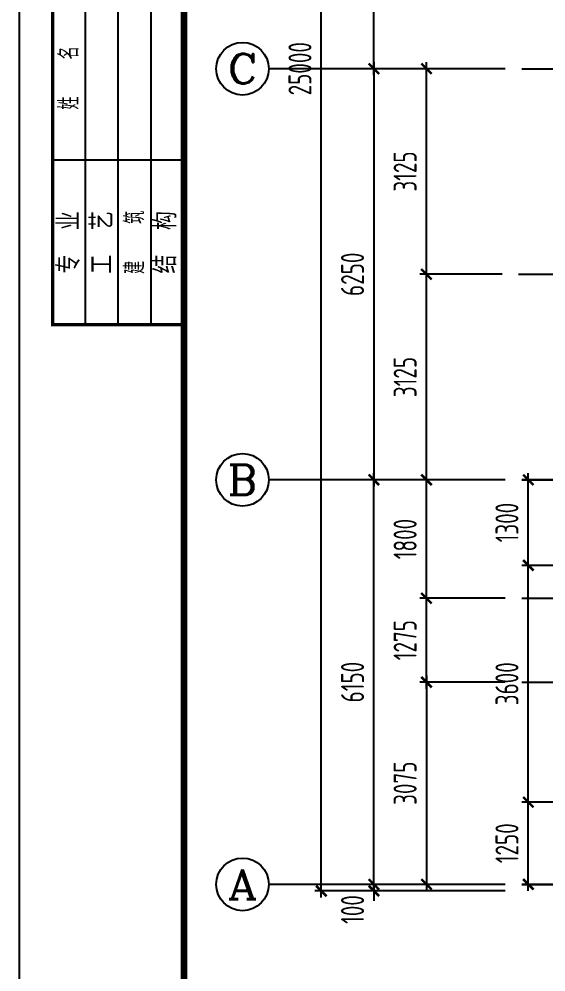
# Model space of a CAD drawing. Extents: x 287149 to 898857, y 100802 to 160212.
# Drawn here: x 710637 to 718655, y 109480 to 123967 of the extents above; entities that cross this region are included whole.
import ezdxf
from ezdxf.enums import TextEntityAlignment as Align

# ---------------------------------------------------------------- set-up
doc = ezdxf.new("R2010")
doc.units = 0
doc.header["$LTSCALE"] = 1000
doc.linetypes.add('DOTE', pattern=[2.42, 2, -0.2, 0.02, -0.2])
doc.layers.get('0').update_dxf_attribs({"linetype": 'CONTINUOUS'})
doc.layers.get('DEFPOINTS').update_dxf_attribs({"linetype": 'CONTINUOUS'})
for name, color, linetype in [('AXIS', 8, 'DOTE'), ('AXIS_DIM', 3, 'CONTINUOUS'), ('AXIS_TEXT', 3, 'CONTINUOUS'), ('DIM', 3, 'CONTINUOUS'), ('FRAME', 3, 'CONTINUOUS'), ('填充', 8, 'CONTINUOUS'), ('第三道尺寸线', 4, 'CONTINUOUS')]:
    doc.layers.add(name, color=color, linetype=linetype)
doc.styles.add('_AXIS', font='complex.shx', dxfattribs={"bigfont": 'gbcbig.shx'})
doc.styles.add('COMPLEX', font='COMPLEX')
doc.styles.add('DXFS', font='txt.shx', dxfattribs={"width": 0.7, "bigfont": 'dxfs.shx'})
doc.styles.add('TSSD_Dimension', font='tssdeng.shx', dxfattribs={"width": 0.7, "bigfont": 'hztxt.shx'})
doc.dimstyles.new('TSSD_100_100', dxfattribs={"dimtxt": 350, "dimasz": 150, "dimexe": 100, "dimexo": 250, "dimgap": 150, "dimtad": 1, "dimdec": 0, "dimzin": 0, "dimdsep": 46, "dimtxsty": 'TSSD_Dimension', "dimblk": 'ARCHTICK', "dimcen": 0, "dimdle": 100, "dimclrd": 3, "dimclre": 3, "dimclrt": 7, "dimadec": 0, "dimazin": 0, "dimtfac": 1, "dimtdec": 0, "dimtix": 1, "dimtmove": 2, "dimatfit": 3, "dimfxl": 100, "dimtolj": 1, "dimtzin": 0, "dimarcsym": 0})

# ---------------------------------------------------------------- blocks, each defined once
blk = doc.blocks.new('_ARCHTICK')
at = {"color": 0}
blk.add_lwpolyline([(-0.53033, -0.53033, 0.25, 0.25, 0), (0.53033, 0.53033, 0.5, 0.5, 0)], format="xyseb", dxfattribs=at)
blk = doc.blocks.new('*D232')
at = {"layer": 'AXIS_DIM', "color": 3, "lineweight": -2}
for p, q in [((716037.044864, 110711.708046), (716037.044864, 117061.708046)), ((718036.971394, 116961.708046), (715937.044864, 116961.708046)), ((718036.971394, 110811.708046), (715937.044864, 110811.708046))]:
    blk.add_line(p, q, dxfattribs=at)
at = {"layer": 'DEFPOINTS', "color": 0}
for p in [(716037.044864, 116961.708046), (718286.971394, 116961.708046), (718286.971394, 110811.708046)]:
    blk.add_point(p, dxfattribs=at)
at = {"layer": 'AXIS_DIM', "color": 3, "lineweight": -2, "xscale": 150, "yscale": 150, "zscale": 150}
for p, rotation in [((716037.044864, 116961.708046), 90), ((716037.044864, 110811.708046), 270)]:
    blk.add_blockref('_ARCHTICK', p, dxfattribs=dict(at, rotation=rotation))
at = {"layer": 'AXIS_DIM', "color": 7, "insert": (715712.044864, 113886.708046), "char_height": 350, "attachment_point": 5, "rotation": 90, "style": 'TSSD_Dimension'}
blk.add_mtext('\\A1;6150', dxfattribs=at)
blk = doc.blocks.new('*D233')
at = {"layer": 'AXIS_DIM', "color": 3, "lineweight": -2}
for p, q in [((716037.044864, 123311.708046), (716037.044864, 116861.708046)), ((718036.971394, 123211.708046), (715937.044864, 123211.708046)), ((718036.971394, 116961.708046), (715937.044864, 116961.708046))]:
    blk.add_line(p, q, dxfattribs=at)
at = {"layer": 'DEFPOINTS', "color": 0}
for p in [(718286.971394, 123211.708046), (716037.044864, 116961.708046), (718286.971394, 116961.708046)]:
    blk.add_point(p, dxfattribs=at)
at = {"layer": 'AXIS_DIM', "color": 3, "lineweight": -2, "xscale": 150, "yscale": 150, "zscale": 150}
for p, rotation in [((716037.044864, 123211.708046), 90), ((716037.044864, 116961.708046), 270)]:
    blk.add_blockref('_ARCHTICK', p, dxfattribs=dict(at, rotation=rotation))
at = {"layer": 'AXIS_DIM', "color": 7, "insert": (715712.044864, 120086.708046), "char_height": 350, "attachment_point": 5, "rotation": 90, "style": 'TSSD_Dimension'}
blk.add_mtext('\\A1;6250', dxfattribs=at)
blk = doc.blocks.new('*D236')
at = {"layer": 'AXIS_DIM', "color": 3, "lineweight": -2}
for p, q in [((715237.044864, 110611.708046), (715237.044864, 135811.708046)), ((718036.971394, 135711.708046), (715137.044864, 135711.708046)), ((718036.971394, 110711.708046), (715137.044864, 110711.708046))]:
    blk.add_line(p, q, dxfattribs=at)
at = {"layer": 'DEFPOINTS', "color": 0}
for p in [(715237.044864, 135711.708046), (718286.971394, 135711.708046), (718286.971394, 110711.708046)]:
    blk.add_point(p, dxfattribs=at)
at = {"layer": 'AXIS_DIM', "color": 3, "lineweight": -2, "xscale": 150, "yscale": 150, "zscale": 150}
for p, rotation in [((715237.044864, 135711.708046), 90), ((715237.044864, 110711.708046), 270)]:
    blk.add_blockref('_ARCHTICK', p, dxfattribs=dict(at, rotation=rotation))
at = {"layer": 'AXIS_DIM', "color": 7, "insert": (714912.044864, 123211.708046), "char_height": 350, "attachment_point": 5, "rotation": 90, "style": 'TSSD_Dimension'}
blk.add_mtext('\\A1;25000', dxfattribs=at)
blk = doc.blocks.new('*D237')
at = {"layer": 'AXIS_DIM', "color": 3, "lineweight": -2}
for p, q in [((716037.044864, 110811.708046), (716037.044864, 110961.708046)), ((718036.971394, 110811.708046), (715937.044864, 110811.708046)), ((718036.971394, 110711.708046), (715937.044864, 110711.708046)), ((716037.044864, 110811.708046), (716037.044864, 110711.708046)), ((716037.044864, 110711.708046), (716037.044864, 110561.708046))]:
    blk.add_line(p, q, dxfattribs=at)
at = {"layer": 'DEFPOINTS', "color": 0}
for p in [(716037.044864, 110711.708046), (718286.971394, 110811.708046), (718286.971394, 110711.708046)]:
    blk.add_point(p, dxfattribs=at)
at = {"layer": 'AXIS_DIM', "color": 3, "lineweight": -2, "xscale": 150, "yscale": 150, "zscale": 150}
for p, rotation in [((716037.044864, 110811.708046), 270), ((716037.044864, 110711.708046), 90)]:
    blk.add_blockref('_ARCHTICK', p, dxfattribs=dict(at, rotation=rotation))
at = {"layer": 'AXIS_DIM', "color": 7, "insert": (715712.044864, 110429.464456), "char_height": 350, "attachment_point": 5, "rotation": 90, "style": 'TSSD_Dimension'}
blk.add_mtext('\\A1;100', dxfattribs=at)
blk = doc.blocks.new('_AXISO')
blk.add_circle((0, 0), 0.5)
at = {"layer": 'AXIS_TEXT', "style": 'COMPLEX', "width": 1.041667}
blk.add_attdef('A', text='', height=0.56, dxfattribs=at).set_placement((-0.25, -0.28), (0.25, -0.28), align=Align.FIT)
blk = doc.blocks.new('*D241')
at = {"layer": 'AXIS_DIM', "color": 3, "lineweight": -2}
for p, q in [((716037.044864, 123111.708046), (716037.044864, 129561.708046)), ((718036.971394, 129461.708046), (715937.044864, 129461.708046)), ((718036.971394, 123211.708046), (715937.044864, 123211.708046))]:
    blk.add_line(p, q, dxfattribs=at)
at = {"layer": 'DEFPOINTS', "color": 0}
for p in [(716037.044864, 129461.708046), (718286.971394, 129461.708046), (718286.971394, 123211.708046)]:
    blk.add_point(p, dxfattribs=at)
at = {"layer": 'AXIS_DIM', "color": 3, "lineweight": -2, "xscale": 150, "yscale": 150, "zscale": 150}
for p, rotation in [((716037.044864, 129461.708046), 90), ((716037.044864, 123211.708046), 270)]:
    blk.add_blockref('_ARCHTICK', p, dxfattribs=dict(at, rotation=rotation))
at = {"layer": 'AXIS_DIM', "color": 7, "insert": (715712.044864, 126336.708046), "char_height": 350, "attachment_point": 5, "rotation": 90, "style": 'TSSD_Dimension'}
blk.add_mtext('\\A1;6250', dxfattribs=at)
blk = doc.blocks.new('A$C2F0C53E4')
at = {"layer": 'FRAME', "lineweight": 18}
blk.add_line((0, 0), (0, 42000), dxfattribs=at)
at = {"layer": 'FRAME'}
for points, const_width in [([(10, 42010), (10, 10), (59410, 10), (59410, 42010)], 20), ([(2510, 41010), (2510, 1010), (58410, 1010), (58410, 41010)], 100)]:
    blk.add_lwpolyline(points, close=True, dxfattribs=dict(at, const_width=const_width))
at = {"layer": 'FRAME', "const_width": 50}
blk.add_lwpolyline([(2510, 41010), (510, 41010), (510, 18510), (2510, 18510)], dxfattribs=at)
at = {"layer": 'FRAME'}
for points in [[(1010, 18510), (1010, 41010)], [(1510, 18510), (1510, 41010)], [(2010, 18510), (2010, 41010)], [(2510, 21010), (510, 21010)]]:
    blk.add_lwpolyline(points, dxfattribs=at)
at = {"layer": 'FRAME', "char_height": 300, "attachment_point": 5, "rotation": 90, "style": 'DXFS'}
for s, insert, width in [('姓   名', (760, 22260), 1185), ('{\\f宋体|b0|i0|c134|p2;专\\Ftxt.shx,dxfs.shx|c134;  \\f宋体|b0|i0|c134|p2;业\\P}', (760, 19760), 1203.38), ('{\\f宋体|b0|i0|c134|p2;工\\Ftxt.shx,dxfs.shx|c134;  \\f宋体|b0|i0|c134|p2;艺\\P}', (1260, 19760), 1177.12), ('建   筑', (1760, 19760), 1206), ('{\\f宋体|b0|i0|c134|p2;结\\Ftxt.shx,dxfs.shx|c134;  \\f宋体|b0|i0|c134|p2;构\\P}', (2230, 19760), 1192.88)]:
    blk.add_mtext(s, dxfattribs=dict(at, insert=insert, width=width))
blk = doc.blocks.new('*D275')
at = {"layer": 'DEFPOINTS', "color": 0}
for p in [(718386.971394, 112061.708046), (719186.971394, 112061.708046), (719186.971394, 110811.708046)]:
    blk.add_point(p, dxfattribs=at)
at = {"layer": 'DIM', "color": 3, "lineweight": -2}
for p, q in [((718386.971394, 110711.708046), (718386.971394, 112161.708046)), ((718936.971394, 112061.708046), (718286.971394, 112061.708046)), ((718936.971394, 110811.708046), (718286.971394, 110811.708046))]:
    blk.add_line(p, q, dxfattribs=at)
at = {"layer": 'DIM', "color": 3, "lineweight": -2, "xscale": 150, "yscale": 150, "zscale": 150}
for p, rotation in [((718386.971394, 112061.708046), 90), ((718386.971394, 110811.708046), 270)]:
    blk.add_blockref('_ARCHTICK', p, dxfattribs=dict(at, rotation=rotation))
at = {"layer": 'DIM', "color": 7, "insert": (718061.971394, 111436.708046), "char_height": 350, "attachment_point": 5, "rotation": 90, "style": 'TSSD_Dimension'}
blk.add_mtext('\\A1;1250', dxfattribs=at)
blk = doc.blocks.new('*D276')
at = {"layer": 'DEFPOINTS', "color": 0}
for p in [(718386.971394, 115661.708046), (719186.971394, 115661.708046), (719186.971394, 112061.708046)]:
    blk.add_point(p, dxfattribs=at)
at = {"layer": 'DIM', "color": 3, "lineweight": -2}
for p, q in [((718386.971394, 111961.708046), (718386.971394, 115761.708046)), ((718936.971394, 115661.708046), (718286.971394, 115661.708046)), ((718936.971394, 112061.708046), (718286.971394, 112061.708046))]:
    blk.add_line(p, q, dxfattribs=at)
at = {"layer": 'DIM', "color": 3, "lineweight": -2, "xscale": 150, "yscale": 150, "zscale": 150}
for p, rotation in [((718386.971394, 115661.708046), 90), ((718386.971394, 112061.708046), 270)]:
    blk.add_blockref('_ARCHTICK', p, dxfattribs=dict(at, rotation=rotation))
at = {"layer": 'DIM', "color": 7, "insert": (718061.971394, 113861.708046), "char_height": 350, "attachment_point": 5, "rotation": 90, "style": 'TSSD_Dimension'}
blk.add_mtext('\\A1;3600', dxfattribs=at)
blk = doc.blocks.new('*D277')
at = {"layer": 'DEFPOINTS', "color": 0}
for p in [(718386.971394, 116961.708046), (719186.971394, 116961.708046), (719186.971394, 115661.708046)]:
    blk.add_point(p, dxfattribs=at)
at = {"layer": 'DIM', "color": 3, "lineweight": -2}
for p, q in [((718386.971394, 115561.708046), (718386.971394, 117061.708046)), ((718936.971394, 116961.708046), (718286.971394, 116961.708046)), ((718936.971394, 115661.708046), (718286.971394, 115661.708046))]:
    blk.add_line(p, q, dxfattribs=at)
at = {"layer": 'DIM', "color": 3, "lineweight": -2, "xscale": 150, "yscale": 150, "zscale": 150}
for p, rotation in [((718386.971394, 116961.708046), 90), ((718386.971394, 115661.708046), 270)]:
    blk.add_blockref('_ARCHTICK', p, dxfattribs=dict(at, rotation=rotation))
at = {"layer": 'DIM', "color": 7, "insert": (718061.971394, 116311.708046), "char_height": 350, "attachment_point": 5, "rotation": 90, "style": 'TSSD_Dimension'}
blk.add_mtext('\\A1;1300', dxfattribs=at)
blk = doc.blocks.new('*D282')
at = {"layer": 'DEFPOINTS', "color": 0}
for p in [(718286.971394, 113886.708046), (716837.044864, 110811.708046), (718286.971394, 110811.708046)]:
    blk.add_point(p, dxfattribs=at)
at = {"layer": '第三道尺寸线', "color": 3, "lineweight": -2}
for p, q in [((718036.971394, 113886.708046), (716737.044864, 113886.708046)), ((716837.044864, 113986.708046), (716837.044864, 110711.708046)), ((718036.971394, 110811.708046), (716737.044864, 110811.708046))]:
    blk.add_line(p, q, dxfattribs=at)
at = {"layer": '第三道尺寸线', "color": 3, "lineweight": -2, "xscale": 150, "yscale": 150, "zscale": 150}
for p, rotation in [((716837.044864, 113886.708046), 90), ((716837.044864, 110811.708046), 270)]:
    blk.add_blockref('_ARCHTICK', p, dxfattribs=dict(at, rotation=rotation))
at = {"layer": '第三道尺寸线', "color": 7, "insert": (716512.044864, 112349.208046), "char_height": 350, "attachment_point": 5, "rotation": 90, "style": 'TSSD_Dimension'}
blk.add_mtext('\\A1;3075', dxfattribs=at)
blk = doc.blocks.new('*D283')
at = {"layer": 'DEFPOINTS', "color": 0}
for p in [(716837.044864, 115161.708046), (718286.971394, 115161.708046), (718286.971394, 113886.708046)]:
    blk.add_point(p, dxfattribs=at)
at = {"layer": '第三道尺寸线', "color": 3, "lineweight": -2}
for p, q in [((716837.044864, 113786.708046), (716837.044864, 115261.708046)), ((718036.971394, 115161.708046), (716737.044864, 115161.708046)), ((718036.971394, 113886.708046), (716737.044864, 113886.708046))]:
    blk.add_line(p, q, dxfattribs=at)
at = {"layer": '第三道尺寸线', "color": 3, "lineweight": -2, "xscale": 150, "yscale": 150, "zscale": 150}
for p, rotation in [((716837.044864, 115161.708046), 90), ((716837.044864, 113886.708046), 270)]:
    blk.add_blockref('_ARCHTICK', p, dxfattribs=dict(at, rotation=rotation))
at = {"layer": '第三道尺寸线', "color": 7, "insert": (716512.044864, 114524.208046), "char_height": 350, "attachment_point": 5, "rotation": 90, "style": 'TSSD_Dimension'}
blk.add_mtext('\\A1;1275', dxfattribs=at)
blk = doc.blocks.new('*D284')
at = {"layer": 'DEFPOINTS', "color": 0}
for p in [(716837.044864, 116961.708046), (718286.971394, 116961.708046), (718286.971394, 115161.708046)]:
    blk.add_point(p, dxfattribs=at)
at = {"layer": '第三道尺寸线', "color": 3, "lineweight": -2}
for p, q in [((716837.044864, 115061.708046), (716837.044864, 117061.708046)), ((718036.971394, 116961.708046), (716737.044864, 116961.708046)), ((718036.971394, 115161.708046), (716737.044864, 115161.708046))]:
    blk.add_line(p, q, dxfattribs=at)
at = {"layer": '第三道尺寸线', "color": 3, "lineweight": -2, "xscale": 150, "yscale": 150, "zscale": 150}
for p, rotation in [((716837.044864, 116961.708046), 90), ((716837.044864, 115161.708046), 270)]:
    blk.add_blockref('_ARCHTICK', p, dxfattribs=dict(at, rotation=rotation))
at = {"layer": '第三道尺寸线', "color": 7, "insert": (716512.044864, 116061.708046), "char_height": 350, "attachment_point": 5, "rotation": 90, "style": 'TSSD_Dimension'}
blk.add_mtext('\\A1;1800', dxfattribs=at)
blk = doc.blocks.new('*D302')
at = {"layer": 'DEFPOINTS', "color": 0}
for p in [(716837.044864, 123211.708046), (718237.044864, 123211.708046), (718237.044864, 120086.708046)]:
    blk.add_point(p, dxfattribs=at)
at = {"layer": '第三道尺寸线', "color": 3, "lineweight": -2}
for p, q in [((716837.044864, 119986.708046), (716837.044864, 123311.708046)), ((717987.044864, 123211.708046), (716737.044864, 123211.708046)), ((717987.044864, 120086.708046), (716737.044864, 120086.708046))]:
    blk.add_line(p, q, dxfattribs=at)
at = {"layer": '第三道尺寸线', "color": 3, "lineweight": -2, "xscale": 150, "yscale": 150, "zscale": 150}
for p, rotation in [((716837.044864, 123211.708046), 90), ((716837.044864, 120086.708046), 270)]:
    blk.add_blockref('_ARCHTICK', p, dxfattribs=dict(at, rotation=rotation))
at = {"layer": '第三道尺寸线', "color": 7, "insert": (716512.044864, 121649.208046), "char_height": 350, "attachment_point": 5, "rotation": 90, "style": 'TSSD_Dimension'}
blk.add_mtext('\\A1;3125', dxfattribs=at)
blk = doc.blocks.new('*D303')
at = {"layer": 'DEFPOINTS', "color": 0}
for p in [(716837.044864, 120086.708046), (718237.044864, 120086.708046), (718237.044864, 116961.708046)]:
    blk.add_point(p, dxfattribs=at)
at = {"layer": '第三道尺寸线', "color": 3, "lineweight": -2}
for p, q in [((716837.044864, 116861.708046), (716837.044864, 120186.708046)), ((717987.044864, 120086.708046), (716737.044864, 120086.708046)), ((717987.044864, 116961.708046), (716737.044864, 116961.708046))]:
    blk.add_line(p, q, dxfattribs=at)
at = {"layer": '第三道尺寸线', "color": 3, "lineweight": -2, "xscale": 150, "yscale": 150, "zscale": 150}
for p, rotation in [((716837.044864, 120086.708046), 90), ((716837.044864, 116961.708046), 270)]:
    blk.add_blockref('_ARCHTICK', p, dxfattribs=dict(at, rotation=rotation))
at = {"layer": '第三道尺寸线', "color": 7, "insert": (716512.044864, 118524.208046), "char_height": 350, "attachment_point": 5, "rotation": 90, "style": 'TSSD_Dimension'}
blk.add_mtext('\\A1;3125', dxfattribs=at)

msp = doc.modelspace()

# ---------------------------------------------------------------- linework, layer by layer
at = {"layer": 'AXIS'}
for p, q in [((718286.971, 123211.708), (732086.971, 123211.708)), ((718237.045, 120086.708), (732037.045, 120086.708)), ((718286.971, 116961.708), (732086.971, 116961.708)), ((718286.971, 115161.708), (727086.971, 115161.708)), ((718286.971, 113886.708), (730186.971, 113886.708)), ((718286.971, 110811.708), (732086.971, 110811.708))]:
    msp.add_line(p, q, dxfattribs=at)
at = {"layer": 'AXIS_TEXT'}
for p, q in [((718036.971, 123211.708), (714437.045, 123211.708)), ((717536.971, 116961.708), (714437.045, 116961.708)), ((718036.971, 110811.708), (714437.045, 110811.708))]:
    msp.add_line(p, q, dxfattribs=at)

# ---------------------------------------------------------------- block references
ref = msp.add_blockref('_AXISO', (714037.045, 123211.708), dxfattribs=dict(at, xscale=800, yscale=800, zscale=800))
ref.add_attrib('A', 'C', dxfattribs={"height": 452.548, "style": '_AXIS', "width": 1.4}).set_placement((713810.771, 122985.434), (714263.319, 122985.434), align=Align.FIT)
ref = msp.add_blockref('_AXISO', (714037.045, 116961.708), dxfattribs=dict(at, xscale=800, yscale=800, zscale=800))
ref.add_attrib('A', 'B', dxfattribs={"height": 452.548, "style": '_AXIS', "width": 1.235294}).set_placement((713810.771, 116735.434), (714263.319, 116735.434), align=Align.FIT)
ref = msp.add_blockref('_AXISO', (714037.045, 110811.708), dxfattribs=dict(at, xscale=800, yscale=800, zscale=800))
ref.add_attrib('A', 'A', dxfattribs={"height": 452.548, "style": '_AXIS', "width": 1.166667}).set_placement((713810.771, 110585.434), (714263.319, 110585.434), align=Align.FIT)
at = {"layer": '填充'}
msp.add_blockref('A$C2F0C53E4', (710636.971, 100811.708), dxfattribs=at)

# ---------------------------------------------------------------- dimensions: what is measured, and where the dimension line sits
at = {"layer": 'AXIS_DIM'}
for p1, p2, distance, picture, middle in [((718286.971, 110711.708), (718286.971, 135711.708), 3049.927, '*D236', (714912.045, 123211.708)), ((718286.971, 123211.708), (718286.971, 129461.708), 2249.927, '*D241', (715712.045, 126336.708)), ((718286.971, 123211.708), (718286.971, 116961.708), -2249.927, '*D233', (715712.045, 120086.708)), ((718286.971, 110811.708), (718286.971, 116961.708), 2249.927, '*D232', (715712.045, 113886.708))]:
    dim = msp.add_aligned_dim(p1=p1, p2=p2, distance=distance, dimstyle='TSSD_100_100', dxfattribs=at)
    dim.commit()
    dim.dimension.update_dxf_attribs({"geometry": picture, "text_midpoint": middle})
dim = msp.add_linear_dim(base=(716037.045, 110711.708), p1=(718286.971, 110811.708), p2=(718286.971, 110711.708), angle=90, dimstyle='TSSD_100_100', dxfattribs=at)
dim.commit()
dim.dimension.update_dxf_attribs({"geometry": '*D237', "text_midpoint": (715712.045, 110429.464), "dimtype": 160})
at = {"layer": 'DIM'}
for p1, p2, picture, middle in [((719186.971, 115661.708), (719186.971, 116961.708), '*D277', (718061.971, 116311.708)), ((719186.971, 112061.708), (719186.971, 115661.708), '*D276', (718061.971, 113861.708)), ((719186.971, 110811.708), (719186.971, 112061.708), '*D275', (718061.971, 111436.708))]:
    dim = msp.add_aligned_dim(p1=p1, p2=p2, distance=800, dimstyle='TSSD_100_100', dxfattribs=at)
    dim.commit()
    dim.dimension.update_dxf_attribs({"geometry": picture, "text_midpoint": middle})
at = {"layer": '第三道尺寸线'}
for p1, p2, picture, middle in [((718237.045, 120086.708), (718237.045, 123211.708), '*D302', (716512.045, 121649.208)), ((718237.045, 116961.708), (718237.045, 120086.708), '*D303', (716512.045, 118524.208))]:
    dim = msp.add_aligned_dim(p1=p1, p2=p2, distance=1400, dimstyle='TSSD_100_100', dxfattribs=at)
    dim.commit()
    dim.dimension.update_dxf_attribs({"geometry": picture, "text_midpoint": middle})
for base, p1, p2, picture, middle in [((716837.045, 116961.708), (718286.971, 115161.708), (718286.971, 116961.708), '*D284', (716512.045, 116061.708)), ((716837.045, 115161.708), (718286.971, 113886.708), (718286.971, 115161.708), '*D283', (716512.045, 114524.208)), ((716837.045, 110811.708), (718286.971, 113886.708), (718286.971, 110811.708), '*D282', (716512.045, 112349.208))]:
    dim = msp.add_linear_dim(base=base, p1=p1, p2=p2, angle=90, dimstyle='TSSD_100_100', dxfattribs=at)
    dim.commit()
    dim.dimension.update_dxf_attribs({"geometry": picture, "text_midpoint": middle})

doc.saveas('drawing.dxf')
